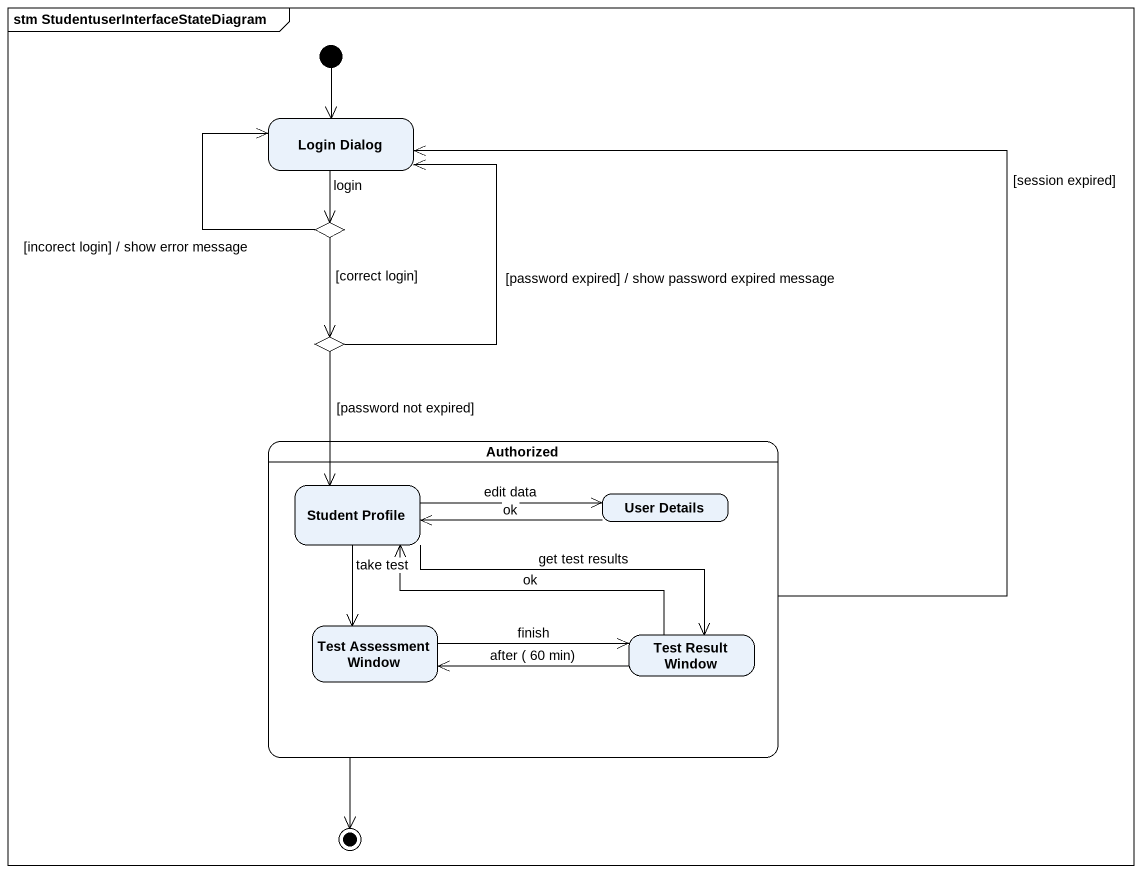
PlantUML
@startuml
mainframe stm StudentuserInterfaceStateDiagram
hide empty description
state "Login Dialog" as Login_Dialog
state choice1 <<choice>>
state choice2 <<choice>>
state Authorized {
  state "Student Profile" as Student_Profile
  state "User Details" as User_Details
  state "Test Assessment Window" as Test_Assessment_Window
  state "Test Result Window" as Test_Result_Window
}
[*] --> Login_Dialog
Login_Dialog --> choice1 : login
choice1 -up-> Login_Dialog : [incorect login] / show error message
choice1 --> choice2 : [correct login]
choice2 -up-> Login_Dialog : [password expired] / show password expired message
choice2 --> Student_Profile : [password not expired]
Authorized -up-> Login_Dialog : [session expired]
Student_Profile -right-> User_Details : edit data
Student_Profile --> Test_Assessment_Window : take test
Student_Profile -right-> Test_Result_Window : get test results
User_Details -left-> Student_Profile : ok
Test_Assessment_Window -right-> Test_Result_Window : finish
Test_Result_Window -left-> Student_Profile : ok
Test_Result_Window -left-> Test_Assessment_Window : after ( 60 min)
Authorized --> [*]
@enduml
